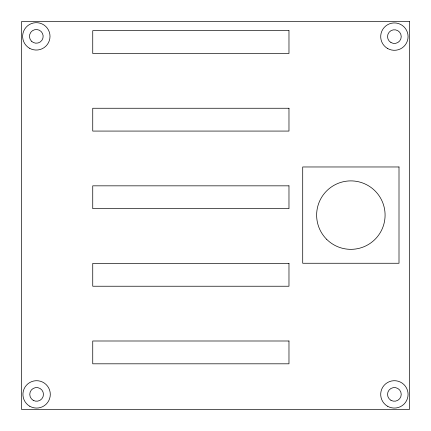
<?xml version="1.0" encoding="UTF-8"?>
<svg xmlns="http://www.w3.org/2000/svg" width="431" height="431" viewBox="0 0 431 431"><rect width="100%" height="100%" fill="white"/><g stroke="black" fill="none" stroke-linecap="round" stroke-linejoin="round"><path stroke-width="0.65" d="M409.45 21.55L21.55 21.55L21.55 409.45L409.45 409.45L409.45 21.55M288.975 30.676L92.74 30.676L92.74 53.492L288.975 53.492L288.975 30.676M288.975 108.256L92.74 108.256L92.74 131.072L288.975 131.072L288.975 108.256M399.004 166.969L302.713 166.969L302.713 263.26L399.004 263.26L399.004 166.969M288.975 185.836L92.74 185.836L92.74 208.652L288.975 208.652L288.975 185.836M288.975 263.416L92.74 263.416L92.74 286.232L288.975 286.232L288.975 263.416M288.975 340.996L92.74 340.996L92.74 363.812L288.975 363.812L288.975 340.996M31.479 41.204A6.848 6.848 0 0 0 42.933 38.133A6.848 6.848 0 0 0 34.55 29.75A6.848 6.848 0 0 0 31.479 41.204M390.965 42.54A6.848 6.848 0 0 0 401.234 36.608A6.848 6.848 0 0 0 390.965 30.682A6.848 6.848 0 0 0 390.965 42.54M390.965 400.318A6.848 6.848 0 0 0 401.234 394.392A6.848 6.848 0 0 0 390.965 388.46A6.848 6.848 0 0 0 390.965 400.318M33.187 400.318A6.848 6.848 0 0 0 43.456 394.392A6.848 6.848 0 0 0 33.187 388.46A6.848 6.848 0 0 0 33.187 400.318M326.655 239.313A34.227 34.227 0 0 0 383.919 223.975A34.227 34.227 0 0 0 341.998 182.054A34.227 34.227 0 0 0 326.655 239.313M387.544 48.466A13.69 13.69 0 0 0 408.082 36.608A13.69 13.69 0 0 0 387.544 24.756A13.69 13.69 0 0 0 387.544 48.466M29.766 406.244A13.69 13.69 0 0 0 50.298 394.392A13.69 13.69 0 0 0 29.766 382.534A13.69 13.69 0 0 0 29.766 406.244M29.475 48.218A13.69 13.69 0 0 0 50.012 36.366A13.69 13.69 0 0 0 29.475 24.508A13.69 13.69 0 0 0 29.475 48.218M387.544 406.244A13.69 13.69 0 0 0 408.082 394.392A13.69 13.69 0 0 0 387.544 382.534A13.69 13.69 0 0 0 387.544 406.244"/></g></svg>
